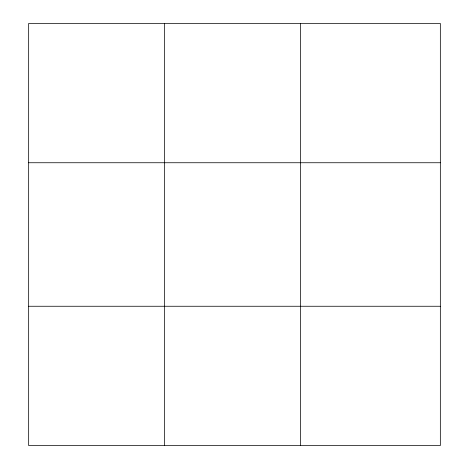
<?xml version="1.0" encoding="UTF-8"?>
<svg xmlns="http://www.w3.org/2000/svg" width="469" height="469" viewBox="0 0 469 469"><rect width="100%" height="100%" fill="white"/><g stroke="black" fill="none" stroke-linecap="round" stroke-linejoin="round"><path stroke-width="0.7" d="M164.513 445.55L164.513 23.45M300.371 445.55L300.371 23.45M440.338 306.257L440.338 445.55L28.662 445.55L28.662 23.45L440.338 23.45L440.338 306.257L28.662 306.257M28.662 162.743L440.338 162.743"/></g></svg>
